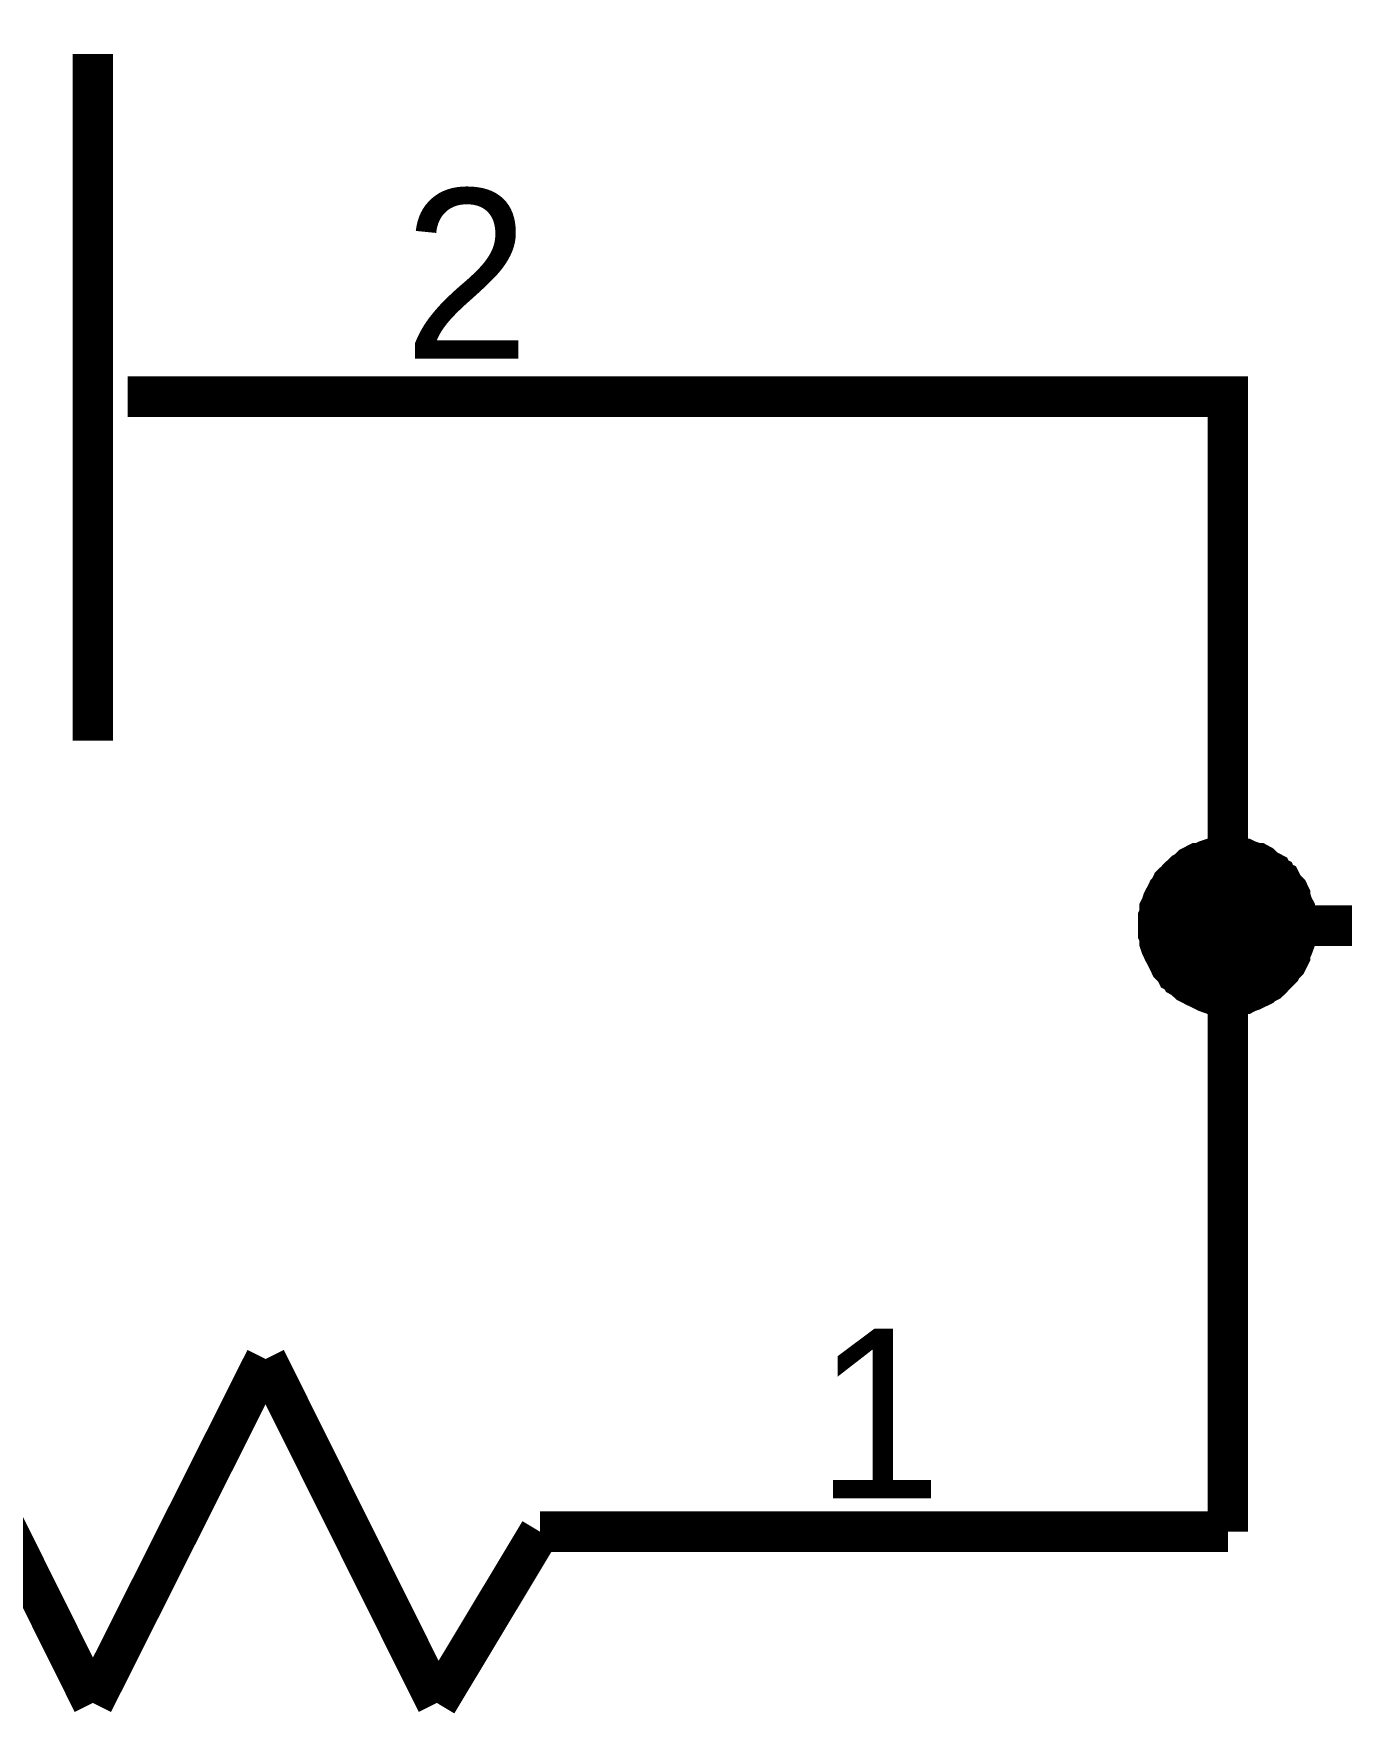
# Model space of a CAD drawing. Header units: millimetres. Extents: x 0 to 800, y 0 to 567.
# Drawn here: x 145.46 to 155.12, y 509.21 to 521.69 of the extents above; entities that cross this region are included whole.
import ezdxf

# ---------------------------------------------------------------- set-up
doc = ezdxf.new("R2010")
doc.units = ezdxf.units.MM
doc.layers.add('Sheet', color=255, linetype='Continuous')

msp = doc.modelspace()

# ---------------------------------------------------------------- linework, layer by layer
at = {"layer": 'Sheet'}
for points, const_width in [([(145.897, 521.544), (145.897, 516.471)], 0.3), ([(146.155, 519.013), (147.678, 519.013)], 0.3), ([(146.155, 519.013), (146.412, 519.013)], 0.3), ([(147.678, 519.013), (154.286, 519.013), (154.286, 515.104), (154.286, 510.625)], 0.3), ([(153.771, 515.104), (153.771, 515.127), (153.771, 515.16), (153.782, 515.183), (153.782, 515.205), (153.782, 515.228), (153.793, 515.25), (153.804, 515.284), (153.815, 515.306), (153.827, 515.328), (153.838, 515.351), (153.849, 515.362), (153.86, 515.384), (153.871, 515.407), (153.894, 515.429), (153.905, 515.44), (153.927, 515.463), (153.939, 515.474), (153.961, 515.496), (153.983, 515.508), (153.995, 515.519), (154.017, 515.541), (154.039, 515.552), (154.062, 515.564), (154.084, 515.564), (154.107, 515.575), (154.129, 515.586), (154.163, 515.597), (154.185, 515.597), (154.207, 515.597), (154.23, 515.608), (154.263, 515.608), (154.286, 515.608)], 0.3), ([(153.771, 515.104), (153.771, 515.127), (153.771, 515.16), (153.782, 515.183), (153.782, 515.205), (153.782, 515.228), (153.793, 515.25), (153.804, 515.284), (153.815, 515.306), (153.827, 515.328), (153.838, 515.351), (153.849, 515.362), (153.86, 515.384), (153.871, 515.407), (153.894, 515.429), (153.905, 515.44), (153.927, 515.463), (153.939, 515.474), (153.961, 515.496), (153.983, 515.508), (153.995, 515.519), (154.017, 515.541), (154.039, 515.552), (154.062, 515.564), (154.084, 515.564), (154.107, 515.575), (154.129, 515.586), (154.163, 515.597), (154.185, 515.597), (154.207, 515.597), (154.23, 515.608), (154.263, 515.608), (154.286, 515.608)], 0.3), ([(153.771, 515.104), (153.771, 515.127), (153.771, 515.16), (153.782, 515.183), (153.782, 515.205), (153.782, 515.228), (153.793, 515.25), (153.804, 515.284), (153.815, 515.306), (153.827, 515.328), (153.838, 515.351), (153.849, 515.362), (153.86, 515.384), (153.871, 515.407), (153.894, 515.429), (153.905, 515.44), (153.927, 515.463), (153.939, 515.474), (153.961, 515.496), (153.983, 515.508), (153.995, 515.519), (154.017, 515.541), (154.039, 515.552), (154.062, 515.564), (154.084, 515.564), (154.107, 515.575), (154.129, 515.586), (154.163, 515.597), (154.185, 515.597), (154.207, 515.597), (154.23, 515.608), (154.263, 515.608), (154.286, 515.608)], 0.3), ([(153.771, 515.104), (153.771, 515.127), (153.771, 515.16), (153.782, 515.183), (153.782, 515.205), (153.782, 515.228), (153.793, 515.25), (153.804, 515.284), (153.815, 515.306), (153.827, 515.328), (153.838, 515.351), (153.849, 515.362), (153.86, 515.384), (153.871, 515.407), (153.894, 515.429), (153.905, 515.44), (153.927, 515.463), (153.939, 515.474), (153.961, 515.496), (153.983, 515.508), (153.995, 515.519), (154.017, 515.541), (154.039, 515.552), (154.062, 515.564), (154.084, 515.564), (154.107, 515.575), (154.129, 515.586), (154.163, 515.597), (154.185, 515.597), (154.207, 515.597), (154.23, 515.608), (154.263, 515.608), (154.286, 515.608)], 0.3), ([(154.286, 515.608), (154.286, 515.608)], 0.3), ([(154.286, 515.608), (154.308, 515.608), (154.342, 515.608), (154.364, 515.597), (154.387, 515.597), (154.409, 515.597), (154.431, 515.586), (154.465, 515.575), (154.487, 515.564), (154.51, 515.564), (154.532, 515.552), (154.543, 515.541), (154.566, 515.519), (154.588, 515.508), (154.611, 515.496), (154.622, 515.474), (154.644, 515.463), (154.655, 515.44), (154.678, 515.429), (154.689, 515.407), (154.7, 515.384), (154.723, 515.362), (154.734, 515.351), (154.745, 515.328), (154.745, 515.306), (154.756, 515.284), (154.767, 515.25), (154.779, 515.228), (154.779, 515.205), (154.779, 515.183), (154.79, 515.16), (154.79, 515.127), (154.79, 515.104)], 0.3), ([(154.286, 515.608), (154.286, 515.608)], 0.3), ([(154.286, 515.608), (154.308, 515.608), (154.342, 515.608), (154.364, 515.597), (154.387, 515.597), (154.409, 515.597), (154.431, 515.586), (154.465, 515.575), (154.487, 515.564), (154.51, 515.564), (154.532, 515.552), (154.543, 515.541), (154.566, 515.519), (154.588, 515.508), (154.611, 515.496), (154.622, 515.474), (154.644, 515.463), (154.655, 515.44), (154.678, 515.429), (154.689, 515.407), (154.7, 515.384), (154.723, 515.362), (154.734, 515.351), (154.745, 515.328), (154.745, 515.306), (154.756, 515.284), (154.767, 515.25), (154.779, 515.228), (154.779, 515.205), (154.779, 515.183), (154.79, 515.16), (154.79, 515.127), (154.79, 515.104)], 0.3), ([(154.286, 515.608), (154.286, 515.608)], 0.3), ([(154.286, 515.608), (154.308, 515.608), (154.342, 515.608), (154.364, 515.597), (154.387, 515.597), (154.409, 515.597), (154.431, 515.586), (154.465, 515.575), (154.487, 515.564), (154.51, 515.564), (154.532, 515.552), (154.543, 515.541), (154.566, 515.519), (154.588, 515.508), (154.611, 515.496), (154.622, 515.474), (154.644, 515.463), (154.655, 515.44), (154.678, 515.429), (154.689, 515.407), (154.7, 515.384), (154.723, 515.362), (154.734, 515.351), (154.745, 515.328), (154.745, 515.306), (154.756, 515.284), (154.767, 515.25), (154.779, 515.228), (154.779, 515.205), (154.779, 515.183), (154.79, 515.16), (154.79, 515.127), (154.79, 515.104)], 0.3), ([(154.286, 515.608), (154.286, 515.608)], 0.3), ([(154.286, 515.608), (154.308, 515.608), (154.342, 515.608), (154.364, 515.597), (154.387, 515.597), (154.409, 515.597), (154.431, 515.586), (154.465, 515.575), (154.487, 515.564), (154.51, 515.564), (154.532, 515.552), (154.543, 515.541), (154.566, 515.519), (154.588, 515.508), (154.611, 515.496), (154.622, 515.474), (154.644, 515.463), (154.655, 515.44), (154.678, 515.429), (154.689, 515.407), (154.7, 515.384), (154.723, 515.362), (154.734, 515.351), (154.745, 515.328), (154.745, 515.306), (154.756, 515.284), (154.767, 515.25), (154.779, 515.228), (154.779, 515.205), (154.779, 515.183), (154.79, 515.16), (154.79, 515.127), (154.79, 515.104)], 0.3), ([(153.771, 515.104), (153.771, 515.127), (153.771, 515.16), (153.782, 515.183), (153.782, 515.205), (153.782, 515.228), (153.793, 515.25), (153.804, 515.284), (153.815, 515.306), (153.827, 515.328), (153.838, 515.351), (153.849, 515.362), (153.86, 515.384), (153.871, 515.407), (153.894, 515.429), (153.905, 515.44), (153.927, 515.463), (153.939, 515.474), (153.961, 515.496), (153.983, 515.508), (153.995, 515.519), (154.017, 515.541), (154.039, 515.552), (154.062, 515.564), (154.084, 515.564), (154.107, 515.575), (154.129, 515.586), (154.163, 515.597), (154.185, 515.597), (154.207, 515.597), (154.23, 515.608), (154.263, 515.608), (154.286, 515.608)], 0.0991), ([(153.771, 515.104), (153.771, 515.127), (153.771, 515.16), (153.782, 515.183), (153.782, 515.205), (153.782, 515.228), (153.793, 515.25), (153.804, 515.284), (153.815, 515.306), (153.827, 515.328), (153.838, 515.351), (153.849, 515.362), (153.86, 515.384), (153.871, 515.407), (153.894, 515.429), (153.905, 515.44), (153.927, 515.463), (153.939, 515.474), (153.961, 515.496), (153.983, 515.508), (153.995, 515.519), (154.017, 515.541), (154.039, 515.552), (154.062, 515.564), (154.084, 515.564), (154.107, 515.575), (154.129, 515.586), (154.163, 515.597), (154.185, 515.597), (154.207, 515.597), (154.23, 515.608), (154.263, 515.608), (154.286, 515.608)], 0.0991), ([(153.771, 515.104), (153.771, 515.127), (153.771, 515.16), (153.782, 515.183), (153.782, 515.205), (153.782, 515.228), (153.793, 515.25), (153.804, 515.284), (153.815, 515.306), (153.827, 515.328), (153.838, 515.351), (153.849, 515.362), (153.86, 515.384), (153.871, 515.407), (153.894, 515.429), (153.905, 515.44), (153.927, 515.463), (153.939, 515.474), (153.961, 515.496), (153.983, 515.508), (153.995, 515.519), (154.017, 515.541), (154.039, 515.552), (154.062, 515.564), (154.084, 515.564), (154.107, 515.575), (154.129, 515.586), (154.163, 515.597), (154.185, 515.597), (154.207, 515.597), (154.23, 515.608), (154.263, 515.608), (154.286, 515.608)], 0.0991), ([(153.771, 515.104), (153.771, 515.127), (153.771, 515.16), (153.782, 515.183), (153.782, 515.205), (153.782, 515.228), (153.793, 515.25), (153.804, 515.284), (153.815, 515.306), (153.827, 515.328), (153.838, 515.351), (153.849, 515.362), (153.86, 515.384), (153.871, 515.407), (153.894, 515.429), (153.905, 515.44), (153.927, 515.463), (153.939, 515.474), (153.961, 515.496), (153.983, 515.508), (153.995, 515.519), (154.017, 515.541), (154.039, 515.552), (154.062, 515.564), (154.084, 515.564), (154.107, 515.575), (154.129, 515.586), (154.163, 515.597), (154.185, 515.597), (154.207, 515.597), (154.23, 515.608), (154.263, 515.608), (154.286, 515.608)], 0.0991), ([(154.286, 515.608), (154.286, 515.608)], 0.0991), ([(154.286, 515.608), (154.308, 515.608), (154.342, 515.608), (154.364, 515.597), (154.387, 515.597), (154.409, 515.597), (154.431, 515.586), (154.465, 515.575), (154.487, 515.564), (154.51, 515.564), (154.532, 515.552), (154.543, 515.541), (154.566, 515.519), (154.588, 515.508), (154.611, 515.496), (154.622, 515.474), (154.644, 515.463), (154.655, 515.44), (154.678, 515.429), (154.689, 515.407), (154.7, 515.384), (154.723, 515.362), (154.734, 515.351), (154.745, 515.328), (154.745, 515.306), (154.756, 515.284), (154.767, 515.25), (154.779, 515.228), (154.779, 515.205), (154.779, 515.183), (154.79, 515.16), (154.79, 515.127), (154.79, 515.104)], 0.0991), ([(154.286, 515.608), (154.286, 515.608)], 0.0991), ([(154.286, 515.608), (154.308, 515.608), (154.342, 515.608), (154.364, 515.597), (154.387, 515.597), (154.409, 515.597), (154.431, 515.586), (154.465, 515.575), (154.487, 515.564), (154.51, 515.564), (154.532, 515.552), (154.543, 515.541), (154.566, 515.519), (154.588, 515.508), (154.611, 515.496), (154.622, 515.474), (154.644, 515.463), (154.655, 515.44), (154.678, 515.429), (154.689, 515.407), (154.7, 515.384), (154.723, 515.362), (154.734, 515.351), (154.745, 515.328), (154.745, 515.306), (154.756, 515.284), (154.767, 515.25), (154.779, 515.228), (154.779, 515.205), (154.779, 515.183), (154.79, 515.16), (154.79, 515.127), (154.79, 515.104)], 0.0991), ([(154.286, 515.608), (154.286, 515.608)], 0.0991), ([(154.286, 515.608), (154.308, 515.608), (154.342, 515.608), (154.364, 515.597), (154.387, 515.597), (154.409, 515.597), (154.431, 515.586), (154.465, 515.575), (154.487, 515.564), (154.51, 515.564), (154.532, 515.552), (154.543, 515.541), (154.566, 515.519), (154.588, 515.508), (154.611, 515.496), (154.622, 515.474), (154.644, 515.463), (154.655, 515.44), (154.678, 515.429), (154.689, 515.407), (154.7, 515.384), (154.723, 515.362), (154.734, 515.351), (154.745, 515.328), (154.745, 515.306), (154.756, 515.284), (154.767, 515.25), (154.779, 515.228), (154.779, 515.205), (154.779, 515.183), (154.79, 515.16), (154.79, 515.127), (154.79, 515.104)], 0.0991), ([(154.286, 515.608), (154.286, 515.608)], 0.0991), ([(154.286, 515.608), (154.308, 515.608), (154.342, 515.608), (154.364, 515.597), (154.387, 515.597), (154.409, 515.597), (154.431, 515.586), (154.465, 515.575), (154.487, 515.564), (154.51, 515.564), (154.532, 515.552), (154.543, 515.541), (154.566, 515.519), (154.588, 515.508), (154.611, 515.496), (154.622, 515.474), (154.644, 515.463), (154.655, 515.44), (154.678, 515.429), (154.689, 515.407), (154.7, 515.384), (154.723, 515.362), (154.734, 515.351), (154.745, 515.328), (154.745, 515.306), (154.756, 515.284), (154.767, 515.25), (154.779, 515.228), (154.779, 515.205), (154.779, 515.183), (154.79, 515.16), (154.79, 515.127), (154.79, 515.104)], 0.0991), ([(154.286, 514.589), (154.263, 514.589), (154.23, 514.589), (154.207, 514.6), (154.185, 514.6), (154.163, 514.6), (154.129, 514.612), (154.107, 514.623), (154.084, 514.634), (154.062, 514.645), (154.039, 514.656), (154.017, 514.668), (153.995, 514.679), (153.983, 514.69), (153.961, 514.712), (153.939, 514.724), (153.927, 514.746), (153.905, 514.757), (153.894, 514.78), (153.871, 514.802), (153.86, 514.813), (153.849, 514.836), (153.838, 514.858), (153.827, 514.88), (153.815, 514.903), (153.804, 514.925), (153.793, 514.948), (153.782, 514.981), (153.782, 515.004), (153.782, 515.026), (153.771, 515.048), (153.771, 515.082), (153.771, 515.104)], 0.3), ([(153.771, 515.104), (153.771, 515.104)], 0.3), ([(154.286, 514.589), (154.263, 514.589), (154.23, 514.589), (154.207, 514.6), (154.185, 514.6), (154.163, 514.6), (154.129, 514.612), (154.107, 514.623), (154.084, 514.634), (154.062, 514.645), (154.039, 514.656), (154.017, 514.668), (153.995, 514.679), (153.983, 514.69), (153.961, 514.712), (153.939, 514.724), (153.927, 514.746), (153.905, 514.757), (153.894, 514.78), (153.871, 514.802), (153.86, 514.813), (153.849, 514.836), (153.838, 514.858), (153.827, 514.88), (153.815, 514.903), (153.804, 514.925), (153.793, 514.948), (153.782, 514.981), (153.782, 515.004), (153.782, 515.026), (153.771, 515.048), (153.771, 515.082), (153.771, 515.104)], 0.3), ([(153.771, 515.104), (153.771, 515.104)], 0.3), ([(154.286, 514.589), (154.263, 514.589), (154.23, 514.589), (154.207, 514.6), (154.185, 514.6), (154.163, 514.6), (154.129, 514.612), (154.107, 514.623), (154.084, 514.634), (154.062, 514.645), (154.039, 514.656), (154.017, 514.668), (153.995, 514.679), (153.983, 514.69), (153.961, 514.712), (153.939, 514.724), (153.927, 514.746), (153.905, 514.757), (153.894, 514.78), (153.871, 514.802), (153.86, 514.813), (153.849, 514.836), (153.838, 514.858), (153.827, 514.88), (153.815, 514.903), (153.804, 514.925), (153.793, 514.948), (153.782, 514.981), (153.782, 515.004), (153.782, 515.026), (153.771, 515.048), (153.771, 515.082), (153.771, 515.104)], 0.3), ([(153.771, 515.104), (153.771, 515.104)], 0.3), ([(154.286, 514.589), (154.263, 514.589), (154.23, 514.589), (154.207, 514.6), (154.185, 514.6), (154.163, 514.6), (154.129, 514.612), (154.107, 514.623), (154.084, 514.634), (154.062, 514.645), (154.039, 514.656), (154.017, 514.668), (153.995, 514.679), (153.983, 514.69), (153.961, 514.712), (153.939, 514.724), (153.927, 514.746), (153.905, 514.757), (153.894, 514.78), (153.871, 514.802), (153.86, 514.813), (153.849, 514.836), (153.838, 514.858), (153.827, 514.88), (153.815, 514.903), (153.804, 514.925), (153.793, 514.948), (153.782, 514.981), (153.782, 515.004), (153.782, 515.026), (153.771, 515.048), (153.771, 515.082), (153.771, 515.104)], 0.3), ([(153.771, 515.104), (153.771, 515.104)], 0.3), ([(154.79, 515.104), (154.79, 515.082), (154.79, 515.048), (154.779, 515.026), (154.779, 515.004), (154.779, 514.981), (154.767, 514.948), (154.756, 514.925), (154.745, 514.903), (154.745, 514.88), (154.734, 514.858), (154.723, 514.836), (154.7, 514.813), (154.689, 514.802), (154.678, 514.78), (154.655, 514.757), (154.644, 514.746), (154.622, 514.724), (154.611, 514.712), (154.588, 514.69), (154.566, 514.679), (154.543, 514.668), (154.532, 514.656), (154.51, 514.645), (154.487, 514.634), (154.465, 514.623), (154.431, 514.612), (154.409, 514.6), (154.387, 514.6), (154.364, 514.6), (154.342, 514.589), (154.308, 514.589), (154.286, 514.589)], 0.3), ([(154.286, 515.104), (158.855, 515.104), (158.934, 515.104), (166.628, 515.104), (166.628, 514.981)], 0.3), ([(154.79, 515.104), (154.79, 515.082), (154.79, 515.048), (154.779, 515.026), (154.779, 515.004), (154.779, 514.981), (154.767, 514.948), (154.756, 514.925), (154.745, 514.903), (154.745, 514.88), (154.734, 514.858), (154.723, 514.836), (154.7, 514.813), (154.689, 514.802), (154.678, 514.78), (154.655, 514.757), (154.644, 514.746), (154.622, 514.724), (154.611, 514.712), (154.588, 514.69), (154.566, 514.679), (154.543, 514.668), (154.532, 514.656), (154.51, 514.645), (154.487, 514.634), (154.465, 514.623), (154.431, 514.612), (154.409, 514.6), (154.387, 514.6), (154.364, 514.6), (154.342, 514.589), (154.308, 514.589), (154.286, 514.589)], 0.3), ([(154.79, 515.104), (154.79, 515.082), (154.79, 515.048), (154.779, 515.026), (154.779, 515.004), (154.779, 514.981), (154.767, 514.948), (154.756, 514.925), (154.745, 514.903), (154.745, 514.88), (154.734, 514.858), (154.723, 514.836), (154.7, 514.813), (154.689, 514.802), (154.678, 514.78), (154.655, 514.757), (154.644, 514.746), (154.622, 514.724), (154.611, 514.712), (154.588, 514.69), (154.566, 514.679), (154.543, 514.668), (154.532, 514.656), (154.51, 514.645), (154.487, 514.634), (154.465, 514.623), (154.431, 514.612), (154.409, 514.6), (154.387, 514.6), (154.364, 514.6), (154.342, 514.589), (154.308, 514.589), (154.286, 514.589)], 0.3), ([(154.79, 515.104), (154.79, 515.082), (154.79, 515.048), (154.779, 515.026), (154.779, 515.004), (154.779, 514.981), (154.767, 514.948), (154.756, 514.925), (154.745, 514.903), (154.745, 514.88), (154.734, 514.858), (154.723, 514.836), (154.7, 514.813), (154.689, 514.802), (154.678, 514.78), (154.655, 514.757), (154.644, 514.746), (154.622, 514.724), (154.611, 514.712), (154.588, 514.69), (154.566, 514.679), (154.543, 514.668), (154.532, 514.656), (154.51, 514.645), (154.487, 514.634), (154.465, 514.623), (154.431, 514.612), (154.409, 514.6), (154.387, 514.6), (154.364, 514.6), (154.342, 514.589), (154.308, 514.589), (154.286, 514.589)], 0.3), ([(154.79, 515.104), (154.79, 515.104), (154.79, 515.104), (154.79, 515.104), (154.79, 515.104), (154.79, 515.104), (154.79, 515.104), (154.79, 515.104), (154.79, 515.104), (154.79, 515.104), (154.79, 515.104), (154.79, 515.104), (154.79, 515.104), (154.79, 515.104), (154.79, 515.104), (154.79, 515.104), (154.79, 515.104), (154.79, 515.104), (154.79, 515.104), (154.79, 515.104), (154.79, 515.104), (154.79, 515.104), (154.79, 515.104), (154.79, 515.104), (154.79, 515.104), (154.79, 515.104), (154.79, 515.104), (154.79, 515.104), (154.79, 515.104), (154.79, 515.104), (154.79, 515.104), (154.79, 515.104), (154.79, 515.104)], 0.3), ([(154.79, 515.104), (154.79, 515.104)], 0.3), ([(154.79, 515.104), (154.79, 515.104), (154.79, 515.104), (154.79, 515.104), (154.79, 515.104), (154.79, 515.104), (154.79, 515.104), (154.79, 515.104), (154.79, 515.104), (154.79, 515.104), (154.79, 515.104), (154.79, 515.104), (154.79, 515.104), (154.79, 515.104), (154.79, 515.104), (154.79, 515.104), (154.79, 515.104), (154.79, 515.104), (154.79, 515.104), (154.79, 515.104), (154.79, 515.104), (154.79, 515.104), (154.79, 515.104), (154.79, 515.104), (154.79, 515.104), (154.79, 515.104), (154.79, 515.104), (154.79, 515.104), (154.79, 515.104), (154.79, 515.104), (154.79, 515.104), (154.79, 515.104), (154.79, 515.104)], 0.3), ([(154.79, 515.104), (154.79, 515.104)], 0.3), ([(154.79, 515.104), (154.79, 515.104), (154.79, 515.104), (154.79, 515.104), (154.79, 515.104), (154.79, 515.104), (154.79, 515.104), (154.79, 515.104), (154.79, 515.104), (154.79, 515.104), (154.79, 515.104), (154.79, 515.104), (154.79, 515.104), (154.79, 515.104), (154.79, 515.104), (154.79, 515.104), (154.79, 515.104), (154.79, 515.104), (154.79, 515.104), (154.79, 515.104), (154.79, 515.104), (154.79, 515.104), (154.79, 515.104), (154.79, 515.104), (154.79, 515.104), (154.79, 515.104), (154.79, 515.104), (154.79, 515.104), (154.79, 515.104), (154.79, 515.104), (154.79, 515.104), (154.79, 515.104), (154.79, 515.104)], 0.3), ([(154.79, 515.104), (154.79, 515.104)], 0.3), ([(154.79, 515.104), (154.79, 515.104), (154.79, 515.104), (154.79, 515.104), (154.79, 515.104), (154.79, 515.104), (154.79, 515.104), (154.79, 515.104), (154.79, 515.104), (154.79, 515.104), (154.79, 515.104), (154.79, 515.104), (154.79, 515.104), (154.79, 515.104), (154.79, 515.104), (154.79, 515.104), (154.79, 515.104), (154.79, 515.104), (154.79, 515.104), (154.79, 515.104), (154.79, 515.104), (154.79, 515.104), (154.79, 515.104), (154.79, 515.104), (154.79, 515.104), (154.79, 515.104), (154.79, 515.104), (154.79, 515.104), (154.79, 515.104), (154.79, 515.104), (154.79, 515.104), (154.79, 515.104), (154.79, 515.104)], 0.3), ([(154.79, 515.104), (154.79, 515.104)], 0.3), ([(154.286, 514.589), (154.263, 514.589), (154.23, 514.589), (154.207, 514.6), (154.185, 514.6), (154.163, 514.6), (154.129, 514.612), (154.107, 514.623), (154.084, 514.634), (154.062, 514.645), (154.039, 514.656), (154.017, 514.668), (153.995, 514.679), (153.983, 514.69), (153.961, 514.712), (153.939, 514.724), (153.927, 514.746), (153.905, 514.757), (153.894, 514.78), (153.871, 514.802), (153.86, 514.813), (153.849, 514.836), (153.838, 514.858), (153.827, 514.88), (153.815, 514.903), (153.804, 514.925), (153.793, 514.948), (153.782, 514.981), (153.782, 515.004), (153.782, 515.026), (153.771, 515.048), (153.771, 515.082), (153.771, 515.104)], 0.0991), ([(153.771, 515.104), (153.771, 515.104)], 0.0991), ([(154.286, 514.589), (154.263, 514.589), (154.23, 514.589), (154.207, 514.6), (154.185, 514.6), (154.163, 514.6), (154.129, 514.612), (154.107, 514.623), (154.084, 514.634), (154.062, 514.645), (154.039, 514.656), (154.017, 514.668), (153.995, 514.679), (153.983, 514.69), (153.961, 514.712), (153.939, 514.724), (153.927, 514.746), (153.905, 514.757), (153.894, 514.78), (153.871, 514.802), (153.86, 514.813), (153.849, 514.836), (153.838, 514.858), (153.827, 514.88), (153.815, 514.903), (153.804, 514.925), (153.793, 514.948), (153.782, 514.981), (153.782, 515.004), (153.782, 515.026), (153.771, 515.048), (153.771, 515.082), (153.771, 515.104)], 0.0991), ([(153.771, 515.104), (153.771, 515.104)], 0.0991), ([(154.286, 514.589), (154.263, 514.589), (154.23, 514.589), (154.207, 514.6), (154.185, 514.6), (154.163, 514.6), (154.129, 514.612), (154.107, 514.623), (154.084, 514.634), (154.062, 514.645), (154.039, 514.656), (154.017, 514.668), (153.995, 514.679), (153.983, 514.69), (153.961, 514.712), (153.939, 514.724), (153.927, 514.746), (153.905, 514.757), (153.894, 514.78), (153.871, 514.802), (153.86, 514.813), (153.849, 514.836), (153.838, 514.858), (153.827, 514.88), (153.815, 514.903), (153.804, 514.925), (153.793, 514.948), (153.782, 514.981), (153.782, 515.004), (153.782, 515.026), (153.771, 515.048), (153.771, 515.082), (153.771, 515.104)], 0.0991), ([(153.771, 515.104), (153.771, 515.104)], 0.0991), ([(154.286, 514.589), (154.263, 514.589), (154.23, 514.589), (154.207, 514.6), (154.185, 514.6), (154.163, 514.6), (154.129, 514.612), (154.107, 514.623), (154.084, 514.634), (154.062, 514.645), (154.039, 514.656), (154.017, 514.668), (153.995, 514.679), (153.983, 514.69), (153.961, 514.712), (153.939, 514.724), (153.927, 514.746), (153.905, 514.757), (153.894, 514.78), (153.871, 514.802), (153.86, 514.813), (153.849, 514.836), (153.838, 514.858), (153.827, 514.88), (153.815, 514.903), (153.804, 514.925), (153.793, 514.948), (153.782, 514.981), (153.782, 515.004), (153.782, 515.026), (153.771, 515.048), (153.771, 515.082), (153.771, 515.104)], 0.0991), ([(153.771, 515.104), (153.771, 515.104)], 0.0991), ([(154.79, 515.104), (154.79, 515.082), (154.79, 515.048), (154.779, 515.026), (154.779, 515.004), (154.779, 514.981), (154.767, 514.948), (154.756, 514.925), (154.745, 514.903), (154.745, 514.88), (154.734, 514.858), (154.723, 514.836), (154.7, 514.813), (154.689, 514.802), (154.678, 514.78), (154.655, 514.757), (154.644, 514.746), (154.622, 514.724), (154.611, 514.712), (154.588, 514.69), (154.566, 514.679), (154.543, 514.668), (154.532, 514.656), (154.51, 514.645), (154.487, 514.634), (154.465, 514.623), (154.431, 514.612), (154.409, 514.6), (154.387, 514.6), (154.364, 514.6), (154.342, 514.589), (154.308, 514.589), (154.286, 514.589)], 0.0991), ([(154.79, 515.104), (154.79, 515.082), (154.79, 515.048), (154.779, 515.026), (154.779, 515.004), (154.779, 514.981), (154.767, 514.948), (154.756, 514.925), (154.745, 514.903), (154.745, 514.88), (154.734, 514.858), (154.723, 514.836), (154.7, 514.813), (154.689, 514.802), (154.678, 514.78), (154.655, 514.757), (154.644, 514.746), (154.622, 514.724), (154.611, 514.712), (154.588, 514.69), (154.566, 514.679), (154.543, 514.668), (154.532, 514.656), (154.51, 514.645), (154.487, 514.634), (154.465, 514.623), (154.431, 514.612), (154.409, 514.6), (154.387, 514.6), (154.364, 514.6), (154.342, 514.589), (154.308, 514.589), (154.286, 514.589)], 0.0991), ([(154.79, 515.104), (154.79, 515.082), (154.79, 515.048), (154.779, 515.026), (154.779, 515.004), (154.779, 514.981), (154.767, 514.948), (154.756, 514.925), (154.745, 514.903), (154.745, 514.88), (154.734, 514.858), (154.723, 514.836), (154.7, 514.813), (154.689, 514.802), (154.678, 514.78), (154.655, 514.757), (154.644, 514.746), (154.622, 514.724), (154.611, 514.712), (154.588, 514.69), (154.566, 514.679), (154.543, 514.668), (154.532, 514.656), (154.51, 514.645), (154.487, 514.634), (154.465, 514.623), (154.431, 514.612), (154.409, 514.6), (154.387, 514.6), (154.364, 514.6), (154.342, 514.589), (154.308, 514.589), (154.286, 514.589)], 0.0991), ([(154.79, 515.104), (154.79, 515.082), (154.79, 515.048), (154.779, 515.026), (154.779, 515.004), (154.779, 514.981), (154.767, 514.948), (154.756, 514.925), (154.745, 514.903), (154.745, 514.88), (154.734, 514.858), (154.723, 514.836), (154.7, 514.813), (154.689, 514.802), (154.678, 514.78), (154.655, 514.757), (154.644, 514.746), (154.622, 514.724), (154.611, 514.712), (154.588, 514.69), (154.566, 514.679), (154.543, 514.668), (154.532, 514.656), (154.51, 514.645), (154.487, 514.634), (154.465, 514.623), (154.431, 514.612), (154.409, 514.6), (154.387, 514.6), (154.364, 514.6), (154.342, 514.589), (154.308, 514.589), (154.286, 514.589)], 0.0991), ([(154.79, 515.104), (154.79, 515.104), (154.79, 515.104), (154.79, 515.104), (154.79, 515.104), (154.79, 515.104), (154.79, 515.104), (154.79, 515.104), (154.79, 515.104), (154.79, 515.104), (154.79, 515.104), (154.79, 515.104), (154.79, 515.104), (154.79, 515.104), (154.79, 515.104), (154.79, 515.104), (154.79, 515.104), (154.79, 515.104), (154.79, 515.104), (154.79, 515.104), (154.79, 515.104), (154.79, 515.104), (154.79, 515.104), (154.79, 515.104), (154.79, 515.104), (154.79, 515.104), (154.79, 515.104), (154.79, 515.104), (154.79, 515.104), (154.79, 515.104), (154.79, 515.104), (154.79, 515.104), (154.79, 515.104)], 0.0991), ([(154.79, 515.104), (154.79, 515.104)], 0.0991), ([(154.79, 515.104), (154.79, 515.104), (154.79, 515.104), (154.79, 515.104), (154.79, 515.104), (154.79, 515.104), (154.79, 515.104), (154.79, 515.104), (154.79, 515.104), (154.79, 515.104), (154.79, 515.104), (154.79, 515.104), (154.79, 515.104), (154.79, 515.104), (154.79, 515.104), (154.79, 515.104), (154.79, 515.104), (154.79, 515.104), (154.79, 515.104), (154.79, 515.104), (154.79, 515.104), (154.79, 515.104), (154.79, 515.104), (154.79, 515.104), (154.79, 515.104), (154.79, 515.104), (154.79, 515.104), (154.79, 515.104), (154.79, 515.104), (154.79, 515.104), (154.79, 515.104), (154.79, 515.104), (154.79, 515.104)], 0.0991), ([(154.79, 515.104), (154.79, 515.104)], 0.0991), ([(154.79, 515.104), (154.79, 515.104), (154.79, 515.104), (154.79, 515.104), (154.79, 515.104), (154.79, 515.104), (154.79, 515.104), (154.79, 515.104), (154.79, 515.104), (154.79, 515.104), (154.79, 515.104), (154.79, 515.104), (154.79, 515.104), (154.79, 515.104), (154.79, 515.104), (154.79, 515.104), (154.79, 515.104), (154.79, 515.104), (154.79, 515.104), (154.79, 515.104), (154.79, 515.104), (154.79, 515.104), (154.79, 515.104), (154.79, 515.104), (154.79, 515.104), (154.79, 515.104), (154.79, 515.104), (154.79, 515.104), (154.79, 515.104), (154.79, 515.104), (154.79, 515.104), (154.79, 515.104), (154.79, 515.104)], 0.0991), ([(154.79, 515.104), (154.79, 515.104)], 0.0991), ([(154.79, 515.104), (154.79, 515.104), (154.79, 515.104), (154.79, 515.104), (154.79, 515.104), (154.79, 515.104), (154.79, 515.104), (154.79, 515.104), (154.79, 515.104), (154.79, 515.104), (154.79, 515.104), (154.79, 515.104), (154.79, 515.104), (154.79, 515.104), (154.79, 515.104), (154.79, 515.104), (154.79, 515.104), (154.79, 515.104), (154.79, 515.104), (154.79, 515.104), (154.79, 515.104), (154.79, 515.104), (154.79, 515.104), (154.79, 515.104), (154.79, 515.104), (154.79, 515.104), (154.79, 515.104), (154.79, 515.104), (154.79, 515.104), (154.79, 515.104), (154.79, 515.104), (154.79, 515.104), (154.79, 515.104)], 0.0991), ([(154.79, 515.104), (154.79, 515.104)], 0.0991), ([(145.897, 509.359), (144.632, 511.901)], 0.3), ([(147.174, 511.901), (145.897, 509.359)], 0.3), ([(148.44, 509.359), (147.174, 511.901)], 0.3), ([(149.201, 510.625), (148.44, 509.359)], 0.3), ([(149.201, 510.625), (154.286, 510.625)], 0.3), ([(149.201, 510.625), (149.963, 510.625)], 0.3)]:
    msp.add_lwpolyline(points, dxfattribs=dict(at, const_width=const_width))
at = {"layer": 'Sheet', "const_width": 0.508}
msp.add_lwpolyline([(154.022, 515.112, 1), (154.53, 515.112, 1)], format="xyb", close=True, dxfattribs=at)

# ---------------------------------------------------------------- texts
at = {"layer": 'Sheet'}
for s, p in [('2', (148.193, 519.293)), ('1', (151.24, 510.871))]:
    msp.add_text(s, height=1.254, dxfattribs=at).set_placement(p)

doc.saveas('drawing.dxf')
